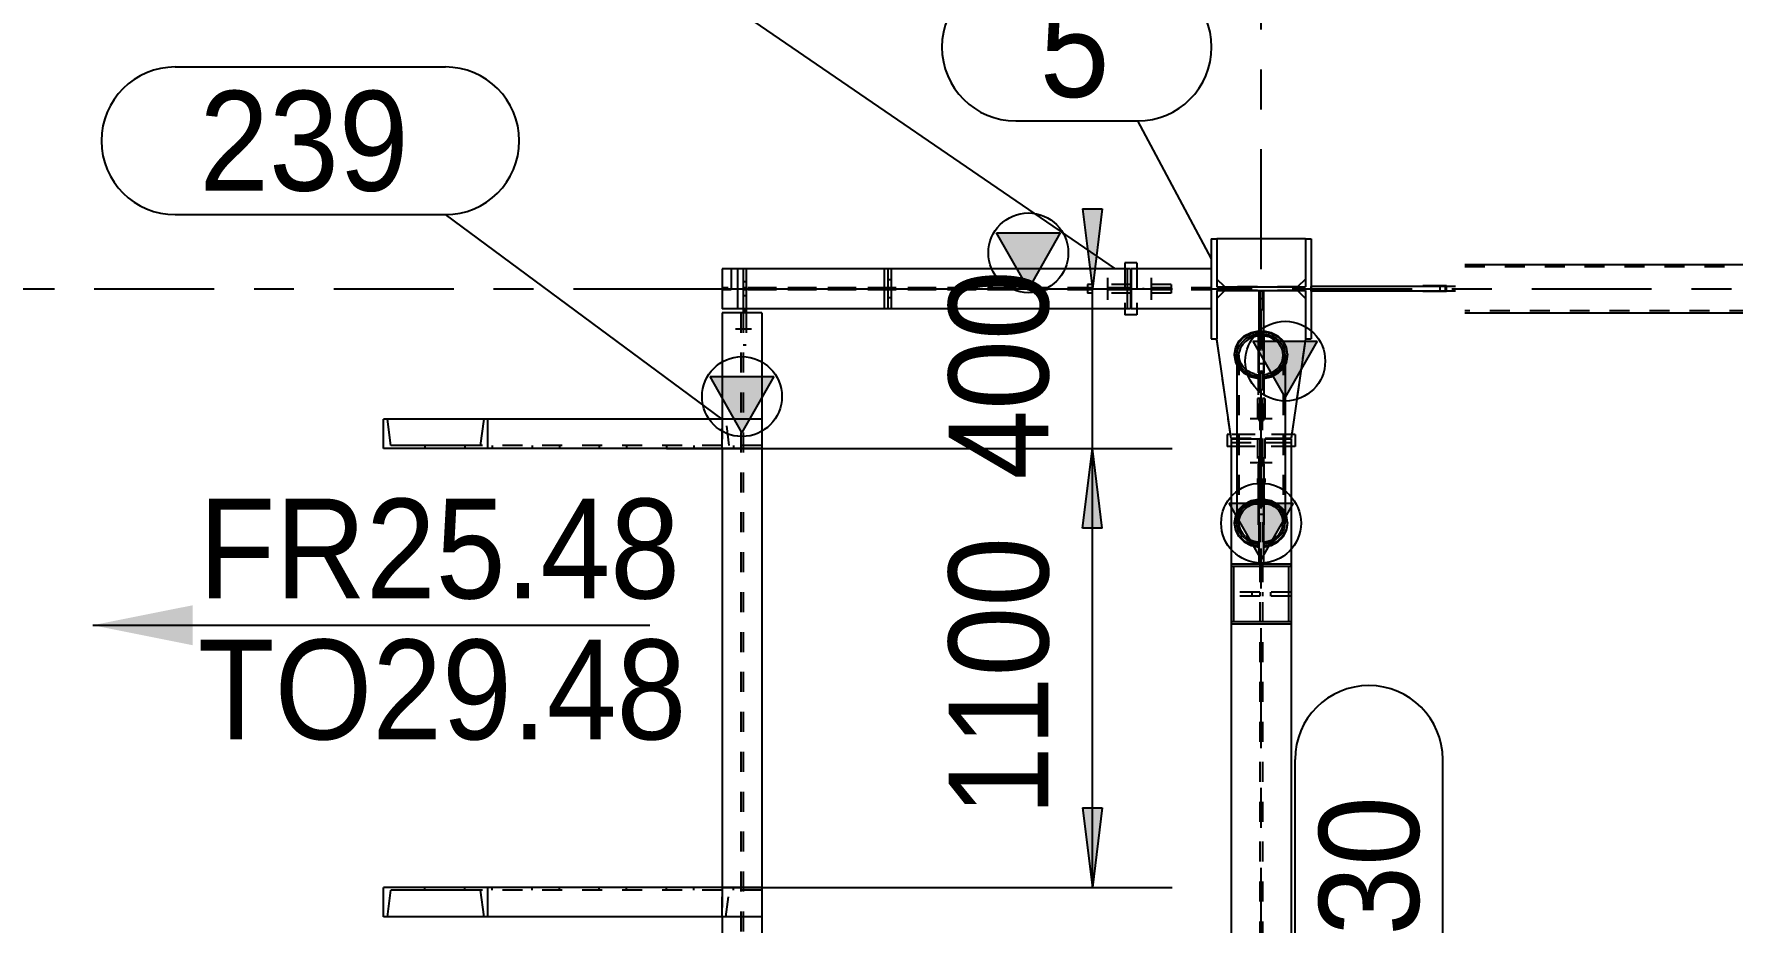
# Model space of a CAD drawing. Header units: millimetres. Extents: x 0 to 594, y 0 to 420.
# Drawn here: x 375.02 to 417.54, y 303.03 to 325.28 of the extents above; entities that cross this region are included whole.
import ezdxf

# ---------------------------------------------------------------- set-up
doc = ezdxf.new("R2010")
doc.units = ezdxf.units.MM
doc.header["$MEASUREMENT"] = 0
for name, pattern in [('XKITLINE00', [0]), ('XKITLINE02', [4, 2, -2]), ('XKITLINE03', [6, 3, -1, 1, -1]), ('XKITLINE04', [3, 0.5, -0.5, 0.5, -0.5, 0.5, -0.5])]:
    doc.linetypes.add(name, pattern=pattern)
for name, color, linetype in [('dimension', 7, 'Continuous'), ('grid', 7, 'Continuous'), ('mark', 7, 'Continuous'), ('part1', 7, 'Continuous'), ('text', 7, 'Continuous')]:
    doc.layers.add(name, color=color, linetype=linetype)
doc.styles.add('STYLE_1', font='ARIAL.TTF', dxfattribs={"height": 0.2})

# ---------------------------------------------------------------- blocks, each defined once
blk = doc.blocks.new('*D363')
at = {"layer": 'grid', "color": 4, "linetype": 'XKITLINE03'}
blk.add_line((90.963, 1458.047), (486.501, 1458.047), dxfattribs=at)
blk = doc.blocks.new('*D388')
at = {"layer": 'part1', "color": 0, "linetype": 'XKITLINE00'}
for p, q in [((419.683, 1457.447), (418.683, 1457.447)), ((418.683, 1457.447), (418.683, 1454.777)), ((419.683, 1457.447), (419.683, 1454.777)), ((419.183, 1454.447), (418.383, 1455.847)), ((418.383, 1455.847), (419.983, 1455.847)), ((419.983, 1455.847), (419.183, 1454.447)), ((418.683, 1454.047), (418.683, 1443.047)), ((419.683, 1454.047), (419.683, 1443.047)), ((418.683, 1442.317), (418.683, 1424.847)), ((419.683, 1442.317), (419.683, 1424.847))]:
    blk.add_line(p, q, dxfattribs=at)
at = {"layer": 'part1', "color": 2, "linetype": 'XKITLINE04'}
for p, q in [((419.155, 1457.447), (419.155, 1424.847)), ((419.21, 1457.447), (419.21, 1424.847)), ((418.683, 1454.777), (418.683, 1454.047)), ((419.683, 1454.777), (419.683, 1454.047)), ((418.683, 1443.047), (418.683, 1442.317)), ((419.683, 1443.047), (419.683, 1442.317))]:
    blk.add_line(p, q, dxfattribs=at)
at = {"layer": 'part1', "color": 0, "linetype": 'XKITLINE00'}
blk.add_circle((419.183, 1455.347), 1, dxfattribs=at)
at = {"layer": 'part1', "color": 0}
blk.add_solid([(418.383, 1455.847), (419.983, 1455.847), (418.383, 1455.847), (419.183, 1454.447)], dxfattribs=at)
blk = doc.blocks.new('*D400')
at = {"layer": 'part1', "color": 0, "linetype": 'XKITLINE00'}
for p, q in [((431.578, 1454.277), (431.433, 1454.277)), ((431.433, 1454.277), (431.433, 1451.147)), ((431.578, 1454.187), (431.433, 1454.187)), ((432.933, 1454.277), (432.788, 1454.277)), ((432.933, 1454.187), (432.788, 1454.187)), ((432.933, 1454.277), (432.933, 1451.147)), ((432.183, 1451.277), (431.383, 1452.677)), ((431.383, 1452.677), (432.983, 1452.677)), ((432.983, 1452.677), (432.183, 1451.277)), ((431.433, 1449.647), (431.433, 1432.647)), ((432.933, 1449.647), (432.933, 1432.647))]:
    blk.add_line(p, q, dxfattribs=at)
at = {"layer": 'part1', "color": 2, "linetype": 'XKITLINE04'}
for p, q in [((431.433, 1454.277), (431.433, 1449.647)), ((432.933, 1454.277), (431.433, 1454.277)), ((432.933, 1454.187), (431.433, 1454.187)), ((432.15, 1454.277), (431.578, 1454.277)), ((432.788, 1454.187), (431.578, 1454.187)), ((432.788, 1454.277), (432.15, 1454.277)), ((432.15, 1454.197), (432.15, 1428.847)), ((432.15, 1454.197), (432.215, 1454.197)), ((432.15, 1454.197), (432.215, 1454.197)), ((432.15, 1454.177), (432.215, 1454.177)), ((432.15, 1454.177), (432.215, 1454.177)), ((432.215, 1454.197), (432.215, 1428.847)), ((432.933, 1454.187), (432.933, 1428.767)), ((432.15, 1453.877), (432.215, 1453.877)), ((432.15, 1453.877), (432.215, 1453.877))]:
    blk.add_line(p, q, dxfattribs=at)
at = {"layer": 'part1', "color": 0, "linetype": 'XKITLINE00'}
blk.add_circle((432.183, 1452.177), 1, dxfattribs=at)
at = {"layer": 'part1', "color": 0}
blk.add_solid([(431.383, 1452.677), (432.983, 1452.677), (431.383, 1452.677), (432.183, 1451.277)], dxfattribs=at)
blk = doc.blocks.new('*D401')
at = {"layer": 'part1', "color": 0, "linetype": 'XKITLINE00'}
for p, q in [((431.433, 1451.147), (431.433, 1449.647)), ((432.933, 1451.147), (431.433, 1451.147)), ((431.493, 1451.087), (431.493, 1449.707)), ((432.873, 1451.087), (431.493, 1451.087)), ((432.873, 1451.087), (432.873, 1449.707)), ((432.933, 1451.147), (432.933, 1449.647)), ((432.873, 1449.707), (431.493, 1449.707)), ((432.933, 1449.647), (431.433, 1449.647))]:
    blk.add_line(p, q, dxfattribs=at)
at = {"layer": 'part1', "color": 2, "linetype": 'XKITLINE04'}
for p, q in [((431.493, 1451.087), (431.433, 1451.087)), ((432.933, 1451.087), (432.873, 1451.087)), ((432.933, 1451.087), (432.933, 1451.147)), ((431.493, 1449.707), (431.433, 1449.707)), ((432.933, 1449.707), (432.873, 1449.707))]:
    blk.add_line(p, q, dxfattribs=at)
blk = doc.blocks.new('*D404')
at = {"layer": 'part1', "color": 0, "linetype": 'XKITLINE00'}
for p, q in [((426.355, 1458.047), (425.555, 1459.447)), ((425.555, 1459.447), (427.155, 1459.447)), ((427.155, 1459.447), (426.355, 1458.047)), ((418.683, 1458.547), (418.683, 1457.547)), ((428.913, 1458.547), (418.683, 1458.547)), ((428.833, 1458.547), (428.833, 1457.547)), ((428.913, 1458.547), (428.913, 1457.547)), ((428.913, 1457.547), (418.683, 1457.547))]:
    blk.add_line(p, q, dxfattribs=at)
at = {"layer": 'part1', "color": 2, "linetype": 'XKITLINE04'}
for p, q in [((428.833, 1458.075), (418.683, 1458.075)), ((428.833, 1458.02), (418.683, 1458.02)), ((422.915, 1458.02), (418.683, 1458.02)), ((428.533, 1458.075), (428.533, 1458.02)), ((428.781, 1458.075), (428.537, 1458.075))]:
    blk.add_line(p, q, dxfattribs=at)
at = {"layer": 'part1', "color": 0, "linetype": 'XKITLINE00'}
blk.add_circle((426.355, 1458.947), 1, dxfattribs=at)
at = {"layer": 'part1', "color": 0}
blk.add_solid([(425.555, 1459.447), (427.155, 1459.447), (425.555, 1459.447), (426.355, 1458.047)], dxfattribs=at)
blk = doc.blocks.new('*D581')
at = {"layer": 'part1', "color": 0, "linetype": 'XKITLINE00'}
for p, q in [((410.208, 1454.047), (410.208, 1454.777)), ((419.683, 1454.777), (410.208, 1454.777)), ((410.39, 1454.117), (410.304, 1454.777)), ((412.636, 1454.117), (412.723, 1454.777)), ((412.819, 1454.047), (412.819, 1454.777)), ((419.683, 1454.777), (419.683, 1454.047)), ((419.683, 1454.047), (410.208, 1454.047)), ((412.636, 1454.117), (410.39, 1454.117))]:
    blk.add_line(p, q, dxfattribs=at)
at = {"layer": 'part1', "color": 2, "linetype": 'XKITLINE04'}
for p, q in [((418.779, 1454.777), (410.304, 1454.777)), ((418.683, 1454.047), (418.683, 1454.777)), ((418.865, 1454.117), (418.779, 1454.777)), ((412.819, 1454.047), (410.208, 1454.047)), ((419.683, 1454.117), (412.636, 1454.117))]:
    blk.add_line(p, q, dxfattribs=at)
blk = doc.blocks.new('*D696')
at = {"layer": 'mark', "color": 1, "linetype": 'XKITLINE00'}
for p, q in [((426.039, 1465.952), (429.093, 1465.952)), ((426.039, 1462.252), (429.093, 1462.252)), ((430.938, 1458.795), (429.093, 1462.252)), ((429.093, 1462.252), (429.093, 1462.252))]:
    blk.add_line(p, q, dxfattribs=at)
for centre, start, end in [((426.039, 1464.102), 90, -90), ((429.093, 1464.102), -90, 90)]:
    blk.add_arc(centre, 1.85, start, end, dxfattribs=at)
at = {"layer": 'mark', "color": 1, "style": 'STYLE_1', "width": 0.9}
blk.add_text('5', height=2.5, dxfattribs=at).set_placement((426.639, 1462.852))
blk = doc.blocks.new('*D698')
at = {"layer": 'part1', "color": 0, "linetype": 'XKITLINE00'}
for p, q in [((455.662, 1458.652), (454.862, 1460.052)), ((454.862, 1460.052), (456.462, 1460.052)), ((456.462, 1460.052), (455.662, 1458.652)), ((437.286, 1458.652), (457.411, 1458.652)), ((456.93, 1458.586), (457.083, 1458.623)), ((457.083, 1458.623), (457.245, 1458.645)), ((457.245, 1458.645), (457.411, 1458.652)), ((457.259, 1458.595), (457.411, 1458.602)), ((457.411, 1458.652), (457.577, 1458.645)), ((457.411, 1458.602), (457.563, 1458.595)), ((457.577, 1458.645), (457.738, 1458.623)), ((457.738, 1458.623), (457.892, 1458.586)), ((456.364, 1458.142), (456.403, 1458.234)), ((456.403, 1458.234), (456.467, 1458.322)), ((456.451, 1458.134), (456.487, 1458.219)), ((456.467, 1458.322), (456.554, 1458.403)), ((456.487, 1458.219), (456.545, 1458.299)), ((456.545, 1458.299), (456.625, 1458.373)), ((456.554, 1458.403), (456.662, 1458.475)), ((456.625, 1458.373), (456.724, 1458.44)), ((456.662, 1458.475), (456.788, 1458.537)), ((456.724, 1458.44), (456.84, 1458.496)), ((456.788, 1458.537), (456.93, 1458.586)), ((456.84, 1458.496), (456.97, 1458.542)), ((456.97, 1458.542), (457.11, 1458.575)), ((457.11, 1458.575), (457.259, 1458.595)), ((457.563, 1458.595), (457.711, 1458.575)), ((457.711, 1458.575), (457.852, 1458.542)), ((457.852, 1458.542), (457.982, 1458.496)), ((457.892, 1458.586), (458.034, 1458.537)), ((457.982, 1458.496), (458.098, 1458.44)), ((458.034, 1458.537), (458.16, 1458.475)), ((458.098, 1458.44), (458.197, 1458.373)), ((458.16, 1458.475), (458.268, 1458.403)), ((458.197, 1458.373), (458.277, 1458.299)), ((458.268, 1458.403), (458.355, 1458.322)), ((458.335, 1458.219), (458.277, 1458.299)), ((458.371, 1458.134), (458.335, 1458.219)), ((458.418, 1458.234), (458.355, 1458.322)), ((458.457, 1458.142), (458.418, 1458.234)), ((436.8, 1458.117), (436.236, 1458.117)), ((436.8, 1457.977), (436.236, 1457.977)), ((436.797, 1458.047), (436.8, 1458.117)), ((436.8, 1457.977), (436.797, 1458.047)), ((456.351, 1458.047), (456.364, 1458.142)), ((456.364, 1457.952), (456.351, 1458.047)), ((456.403, 1457.86), (456.364, 1457.952)), ((456.467, 1457.772), (456.403, 1457.86)), ((456.439, 1458.047), (456.451, 1458.134)), ((456.451, 1457.96), (456.439, 1458.047)), ((456.487, 1457.876), (456.451, 1457.96)), ((456.467, 1457.772), (456.554, 1457.692)), ((456.545, 1457.795), (456.487, 1457.876)), ((456.545, 1457.795), (456.625, 1457.721)), ((458.197, 1457.721), (458.277, 1457.795)), ((458.268, 1457.692), (458.355, 1457.772)), ((458.277, 1457.795), (458.335, 1457.876)), ((458.335, 1457.876), (458.371, 1457.96)), ((458.355, 1457.772), (458.418, 1457.86)), ((458.383, 1458.047), (458.371, 1458.134)), ((458.371, 1457.96), (458.383, 1458.047)), ((458.418, 1457.86), (458.457, 1457.952)), ((458.47, 1458.047), (458.457, 1458.142)), ((458.457, 1457.952), (458.47, 1458.047)), ((437.286, 1457.442), (457.411, 1457.442)), ((456.554, 1457.692), (456.662, 1457.619)), ((456.625, 1457.721), (456.724, 1457.655)), ((456.662, 1457.619), (456.788, 1457.558)), ((456.724, 1457.655), (456.84, 1457.598)), ((456.788, 1457.558), (456.93, 1457.508)), ((456.84, 1457.598), (456.97, 1457.553)), ((456.93, 1457.508), (457.083, 1457.472)), ((456.97, 1457.553), (457.11, 1457.519)), ((457.083, 1457.472), (457.245, 1457.45)), ((457.11, 1457.519), (457.259, 1457.499)), ((457.245, 1457.45), (457.411, 1457.442)), ((457.259, 1457.499), (457.411, 1457.492)), ((457.411, 1457.492), (457.563, 1457.499)), ((457.411, 1457.442), (457.577, 1457.45)), ((457.563, 1457.499), (457.711, 1457.519)), ((457.577, 1457.45), (457.738, 1457.472)), ((457.711, 1457.519), (457.852, 1457.553)), ((457.738, 1457.472), (457.892, 1457.508)), ((457.852, 1457.553), (457.982, 1457.598)), ((457.892, 1457.508), (458.034, 1457.558)), ((457.982, 1457.598), (458.098, 1457.655)), ((458.034, 1457.558), (458.16, 1457.619)), ((458.098, 1457.655), (458.197, 1457.721)), ((458.16, 1457.619), (458.268, 1457.692))]:
    blk.add_line(p, q, dxfattribs=at)
at = {"layer": 'part1', "color": 2, "linetype": 'XKITLINE04'}
for p, q in [((437.286, 1458.602), (457.411, 1458.602)), ((436.829, 1458.117), (436.324, 1458.117)), ((436.829, 1457.977), (436.324, 1457.977)), ((436.825, 1458.047), (436.829, 1458.117)), ((436.829, 1457.977), (436.825, 1458.047)), ((457.411, 1457.492), (437.286, 1457.492))]:
    blk.add_line(p, q, dxfattribs=at)
at = {"layer": 'part1', "color": 0, "linetype": 'XKITLINE00'}
blk.add_circle((455.662, 1459.552), 1, dxfattribs=at)
at = {"layer": 'part1', "color": 0}
blk.add_solid([(454.862, 1460.052), (456.462, 1460.052), (454.862, 1460.052), (455.662, 1458.652)], dxfattribs=at)
blk = doc.blocks.new('*D699')
at = {"layer": 'mark', "color": 1, "linetype": 'XKITLINE00'}
for p, q in [((411.762, 1469.104), (418.525, 1469.104)), ((411.762, 1465.404), (418.525, 1465.404)), ((428.533, 1458.547), (418.525, 1465.404)), ((418.525, 1465.404), (418.525, 1465.404))]:
    blk.add_line(p, q, dxfattribs=at)
for centre, start, end in [((411.762, 1467.254), 90, -90), ((418.525, 1467.254), -90, 90)]:
    blk.add_arc(centre, 1.85, start, end, dxfattribs=at)
at = {"layer": 'mark', "color": 1, "style": 'STYLE_1', "width": 0.9}
blk.add_text('153', height=2.5, dxfattribs=at).set_placement((412.362, 1466.004))
blk = doc.blocks.new('*D715')
at = {"layer": 'part1', "color": 2, "linetype": 'XKITLINE04'}
for p, q in [((418.915, 1458.547), (418.915, 1457.547)), ((422.366, 1458.547), (418.915, 1458.547)), ((419.075, 1458.075), (419.075, 1458.547)), ((426.206, 1458.547), (422.755, 1458.547)), ((422.755, 1458.075), (422.755, 1458.547)), ((422.915, 1458.547), (422.915, 1457.547)), ((426.046, 1458.075), (419.075, 1458.075)), ((419.075, 1457.547), (419.075, 1458.02)), ((426.046, 1458.02), (419.075, 1458.02)), ((422.755, 1457.547), (422.755, 1458.02)), ((422.366, 1457.547), (418.915, 1457.547)), ((426.206, 1457.547), (422.755, 1457.547))]:
    blk.add_line(p, q, dxfattribs=at)
blk = doc.blocks.new('*D716')
at = {"layer": 'part1', "color": 0, "linetype": 'XKITLINE02'}
blk.add_line((431.908, 1453.697), (432.458, 1453.697), dxfattribs=at)
blk.add_line((431.908, 1453.697), (432.458, 1453.697), dxfattribs=at)
blk.add_line((431.908, 1453.697), (432.458, 1453.697), dxfattribs=at)
blk = doc.blocks.new('*D717')
at = {"layer": 'part1', "color": 2, "linetype": 'XKITLINE04'}
for p, q in [((431.333, 1454.397), (431.333, 1454.097)), ((433.033, 1454.397), (431.333, 1454.397)), ((433.033, 1454.397), (433.033, 1454.097)), ((433.033, 1454.097), (431.333, 1454.097))]:
    blk.add_line(p, q, dxfattribs=at)
blk = doc.blocks.new('*D718')
at = {"layer": 'part1', "color": 2, "linetype": 'XKITLINE04'}
for p, q in [((432.275, 1455.297), (432.215, 1455.297)), ((432.215, 1455.297), (432.215, 1453.197)), ((432.275, 1455.297), (432.275, 1453.197)), ((432.275, 1453.197), (432.215, 1453.197))]:
    blk.add_line(p, q, dxfattribs=at)
blk = doc.blocks.new('*D719')
at = {"layer": 'part1', "color": 2, "linetype": 'XKITLINE04'}
for p, q in [((432.15, 1455.297), (432.09, 1455.297)), ((432.09, 1455.297), (432.09, 1453.197)), ((432.15, 1455.297), (432.15, 1453.197)), ((432.15, 1453.197), (432.09, 1453.197))]:
    blk.add_line(p, q, dxfattribs=at)
blk = doc.blocks.new('*D720')
at = {"layer": 'part1', "color": 2, "linetype": 'XKITLINE04'}
for p, q in [((432.15, 1450.447), (431.433, 1450.447)), ((431.433, 1450.447), (431.433, 1450.347)), ((432.15, 1450.347), (431.433, 1450.347)), ((431.95, 1450.447), (431.95, 1450.347)), ((432.15, 1450.447), (432.15, 1450.347))]:
    blk.add_line(p, q, dxfattribs=at)
blk = doc.blocks.new('*D721')
at = {"layer": 'part1', "color": 2, "linetype": 'XKITLINE04'}
for p, q in [((432.933, 1450.447), (432.215, 1450.447)), ((432.215, 1450.447), (432.215, 1450.347)), ((432.933, 1450.347), (432.215, 1450.347)), ((432.415, 1450.447), (432.415, 1450.347)), ((432.933, 1450.447), (432.933, 1450.347))]:
    blk.add_line(p, q, dxfattribs=at)
blk = doc.blocks.new('*D722')
at = {"layer": 'part1', "color": 2, "linetype": 'XKITLINE04'}
for p, q in [((422.915, 1458.02), (422.835, 1458.02)), ((422.835, 1458.02), (422.835, 1457.547)), ((422.915, 1457.82), (422.835, 1457.82)), ((422.915, 1458.02), (422.915, 1457.547)), ((422.915, 1457.547), (422.835, 1457.547))]:
    blk.add_line(p, q, dxfattribs=at)
blk = doc.blocks.new('*D723')
at = {"layer": 'part1', "color": 2, "linetype": 'XKITLINE04'}
for p, q in [((422.835, 1458.547), (422.835, 1458.075)), ((422.915, 1458.547), (422.835, 1458.547)), ((422.915, 1458.275), (422.835, 1458.275)), ((422.915, 1458.547), (422.915, 1458.075)), ((422.915, 1458.075), (422.835, 1458.075))]:
    blk.add_line(p, q, dxfattribs=at)
blk = doc.blocks.new('*D724')
at = {"layer": 'part1', "color": 0, "linetype": 'XKITLINE02'}
blk.add_line((428.333, 1458.322), (428.333, 1457.772), dxfattribs=at)
blk.add_line((428.333, 1458.322), (428.333, 1457.772), dxfattribs=at)
blk = doc.blocks.new('*D725')
at = {"layer": 'part1', "color": 0, "linetype": 'XKITLINE02'}
blk.add_line((429.433, 1458.322), (429.433, 1457.772), dxfattribs=at)
blk.add_line((429.433, 1458.322), (429.433, 1457.772), dxfattribs=at)
blk = doc.blocks.new('*D726')
at = {"layer": 'part1', "color": 2, "linetype": 'XKITLINE04'}
for p, q in [((429.073, 1458.697), (428.773, 1458.697)), ((428.773, 1458.697), (428.773, 1457.397)), ((429.073, 1458.697), (429.073, 1457.397)), ((429.073, 1457.397), (428.773, 1457.397))]:
    blk.add_line(p, q, dxfattribs=at)
blk = doc.blocks.new('*D727')
at = {"layer": 'part1', "color": 2, "linetype": 'XKITLINE04'}
for p, q in [((429.933, 1458.02), (427.833, 1458.02)), ((427.833, 1458.02), (427.833, 1457.94)), ((429.933, 1457.94), (427.833, 1457.94)), ((429.933, 1458.02), (429.933, 1457.94))]:
    blk.add_line(p, q, dxfattribs=at)
blk = doc.blocks.new('*D728')
at = {"layer": 'part1', "color": 2, "linetype": 'XKITLINE04'}
for p, q in [((429.933, 1458.155), (427.833, 1458.155)), ((427.833, 1458.155), (427.833, 1458.075)), ((429.933, 1458.075), (427.833, 1458.075)), ((429.933, 1458.155), (429.933, 1458.075))]:
    blk.add_line(p, q, dxfattribs=at)
blk = doc.blocks.new('*D729')
at = {"layer": 'part1', "color": 0, "linetype": 'XKITLINE00'}
for p, q in [((430.933, 1458.547), (428.933, 1458.547)), ((428.933, 1458.547), (428.933, 1457.547)), ((430.933, 1457.547), (428.933, 1457.547))]:
    blk.add_line(p, q, dxfattribs=at)
at = {"layer": 'part1', "color": 2, "linetype": 'XKITLINE04'}
for p, q in [((430.933, 1458.547), (430.933, 1457.547)), ((430.933, 1458.075), (428.933, 1458.075)), ((430.933, 1458.02), (428.933, 1458.02)), ((429.233, 1458.075), (429.233, 1458.02))]:
    blk.add_line(p, q, dxfattribs=at)
blk = doc.blocks.new('*D730')
at = {"layer": 'part1', "color": 0, "linetype": 'XKITLINE02'}
blk.add_line((431.908, 1454.797), (432.458, 1454.797), dxfattribs=at)
blk.add_line((431.908, 1454.797), (432.458, 1454.797), dxfattribs=at)
blk.add_line((431.908, 1454.797), (432.458, 1454.797), dxfattribs=at)
blk = doc.blocks.new('*D731')
at = {"layer": 'part1', "color": 2, "linetype": 'XKITLINE04'}
for p, q in [((432.153, 1458.002), (432.213, 1458.002)), ((432.153, 1458.002), (432.153, 1454.297)), ((432.153, 1458.002), (432.213, 1458.002)), ((432.153, 1457.802), (432.213, 1457.802)), ((432.153, 1457.802), (432.213, 1457.802)), ((432.213, 1458.002), (432.213, 1454.297)), ((432.153, 1454.597), (432.213, 1454.597)), ((432.153, 1454.597), (432.213, 1454.597)), ((432.153, 1454.297), (432.213, 1454.297)), ((432.153, 1454.297), (432.213, 1454.297))]:
    blk.add_line(p, q, dxfattribs=at)
blk = doc.blocks.new('*D732')
at = {"layer": 'part1', "color": 2, "linetype": 'XKITLINE04'}
for p, q in [((431.273, 1458.002), (431.073, 1457.802)), ((431.073, 1457.802), (431.073, 1456.797)), ((433.093, 1458.002), (431.273, 1458.002)), ((433.293, 1457.802), (433.093, 1458.002)), ((433.293, 1457.802), (433.293, 1456.797)), ((431.433, 1454.297), (431.073, 1456.797)), ((433.293, 1456.797), (432.933, 1454.297)), ((432.933, 1454.297), (431.433, 1454.297))]:
    blk.add_line(p, q, dxfattribs=at)
blk = doc.blocks.new('*D733')
at = {"layer": 'part1', "color": 2, "linetype": 'XKITLINE04'}
for p, q in [((431.073, 1459.297), (431.073, 1458.292)), ((433.293, 1459.297), (431.073, 1459.297)), ((433.293, 1459.297), (433.293, 1458.292)), ((431.273, 1458.092), (431.073, 1458.292)), ((433.293, 1458.292), (433.093, 1458.092)), ((433.093, 1458.092), (431.273, 1458.092))]:
    blk.add_line(p, q, dxfattribs=at)
blk = doc.blocks.new('*D738')
at = {"layer": 'part1', "color": 2, "linetype": 'XKITLINE04'}
for p, q in [((432.933, 1451.147), (431.433, 1451.147)), ((431.433, 1451.147), (431.433, 1449.647)), ((432.933, 1451.147), (432.933, 1449.647)), ((432.933, 1449.647), (431.433, 1449.647))]:
    blk.add_line(p, q, dxfattribs=at)
blk = doc.blocks.new('*D739')
at = {"layer": 'part1', "color": 0, "linetype": 'XKITLINE00'}
for p, q in [((431.333, 1454.397), (431.333, 1454.097)), ((431.418, 1454.397), (431.333, 1454.397)), ((433.033, 1454.397), (432.947, 1454.397)), ((433.033, 1454.397), (433.033, 1454.097)), ((431.433, 1454.097), (431.333, 1454.097)), ((433.033, 1454.097), (432.933, 1454.097))]:
    blk.add_line(p, q, dxfattribs=at)
at = {"layer": 'part1', "color": 2, "linetype": 'XKITLINE04'}
for p, q in [((432.947, 1454.397), (431.418, 1454.397)), ((432.933, 1454.097), (431.433, 1454.097))]:
    blk.add_line(p, q, dxfattribs=at)
blk = doc.blocks.new('*D740')
at = {"layer": 'part1', "color": 0, "linetype": 'XKITLINE00'}
for p, q in [((428.773, 1458.697), (428.773, 1458.547)), ((429.073, 1458.697), (428.773, 1458.697)), ((429.073, 1458.697), (429.073, 1458.547)), ((428.773, 1457.547), (428.773, 1457.397)), ((429.073, 1457.397), (428.773, 1457.397)), ((429.073, 1457.547), (429.073, 1457.397))]:
    blk.add_line(p, q, dxfattribs=at)
at = {"layer": 'part1', "color": 2, "linetype": 'XKITLINE04'}
for p, q in [((428.773, 1458.547), (428.773, 1457.547)), ((429.073, 1458.547), (429.073, 1457.547))]:
    blk.add_line(p, q, dxfattribs=at)
blk = doc.blocks.new('*D741')
at = {"layer": 'part1', "color": 0, "linetype": 'XKITLINE00'}
for p, q in [((431.273, 1458.002), (431.073, 1457.802)), ((433.293, 1457.802), (433.093, 1458.002)), ((431.433, 1454.297), (431.073, 1456.797)), ((433.293, 1456.797), (432.933, 1454.297)), ((431.578, 1454.297), (431.433, 1454.297)), ((432.933, 1454.297), (432.788, 1454.297))]:
    blk.add_line(p, q, dxfattribs=at)
at = {"layer": 'part1', "color": 2, "linetype": 'XKITLINE04'}
for p, q in [((431.073, 1457.802), (431.073, 1456.797)), ((433.093, 1458.002), (431.273, 1458.002)), ((433.293, 1457.802), (433.293, 1456.797)), ((432.788, 1454.297), (431.578, 1454.297))]:
    blk.add_line(p, q, dxfattribs=at)
blk = doc.blocks.new('*D742')
at = {"layer": 'part1', "color": 2, "linetype": 'XKITLINE04'}
for p, q in [((431.073, 1459.297), (431.073, 1458.292)), ((433.293, 1459.297), (431.073, 1459.297)), ((433.293, 1459.297), (433.293, 1458.292)), ((431.273, 1458.092), (431.073, 1458.292)), ((433.293, 1458.292), (433.093, 1458.092)), ((433.093, 1458.092), (431.273, 1458.092))]:
    blk.add_line(p, q, dxfattribs=at)
blk = doc.blocks.new('*D745')
at = {"layer": 'text', "color": 1, "style": 'STYLE_1', "width": 0.9}
blk.add_text('TO29.48', height=2.5, dxfattribs=at).set_placement((405.56, 1446.759))
blk = doc.blocks.new('*D746')
at = {"layer": 'text', "color": 1, "linetype": 'XKITLINE00'}
blk.add_line((402.924, 1449.618), (416.873, 1449.618), dxfattribs=at)
at = {"layer": 'text', "color": 1}
blk.add_solid([(402.924, 1449.618), (405.424, 1450.118), (402.924, 1449.618), (405.424, 1449.118)], dxfattribs=at)
at = {"layer": 'text', "color": 1, "style": 'STYLE_1', "width": 0.9}
blk.add_text('FR25.48', height=2.5, dxfattribs=at).set_placement((405.576, 1450.289))
blk = doc.blocks.new('*D748')
at = {"layer": 'grid', "color": 4, "linetype": 'XKITLINE03'}
blk.add_line((432.183, 1410.541), (432.183, 1487.23), dxfattribs=at)
blk = doc.blocks.new('*D749')
at = {"layer": 'mark', "color": 1, "linetype": 'XKITLINE00'}
for p, q in [((404.992, 1463.604), (411.754, 1463.604)), ((404.992, 1459.904), (411.754, 1459.904)), ((418.683, 1454.777), (411.754, 1459.904)), ((411.754, 1459.904), (411.754, 1459.904))]:
    blk.add_line(p, q, dxfattribs=at)
for centre, start, end in [((404.992, 1461.754), 90, -90), ((411.754, 1461.754), -90, 90)]:
    blk.add_arc(centre, 1.85, start, end, dxfattribs=at)
at = {"layer": 'mark', "color": 1, "style": 'STYLE_1', "width": 0.9}
blk.add_text('239', height=2.5, dxfattribs=at).set_placement((405.592, 1460.504))
blk = doc.blocks.new('*D751')
at = {"layer": 'part1', "color": 0, "linetype": 'XKITLINE00'}
for p, q in [((419.683, 1443.047), (410.208, 1443.047)), ((410.208, 1442.317), (410.208, 1443.047)), ((410.304, 1442.317), (410.39, 1442.977)), ((412.636, 1442.977), (410.39, 1442.977)), ((412.723, 1442.317), (412.636, 1442.977)), ((412.819, 1442.317), (412.819, 1443.047)), ((419.683, 1443.047), (419.683, 1442.317)), ((412.723, 1442.317), (410.208, 1442.317)), ((419.683, 1442.317), (412.723, 1442.317))]:
    blk.add_line(p, q, dxfattribs=at)
at = {"layer": 'part1', "color": 2, "linetype": 'XKITLINE04'}
for p, q in [((419.683, 1442.977), (412.636, 1442.977)), ((418.683, 1442.317), (418.683, 1443.047)), ((418.683, 1443.047), (419.683, 1443.047)), ((418.779, 1442.317), (418.865, 1442.977))]:
    blk.add_line(p, q, dxfattribs=at)
blk = doc.blocks.new('*D752')
at = {"layer": 'part1', "color": 0, "linetype": 'XKITLINE00'}
for p, q in [((412.926, 1442.977), (412.926, 1443.047)), ((413.926, 1442.977), (413.926, 1443.047))]:
    blk.add_line(p, q, dxfattribs=at)
blk = doc.blocks.new('*D753')
at = {"layer": 'part1', "color": 0, "linetype": 'XKITLINE00'}
for p, q in [((414.609, 1442.977), (414.609, 1443.047)), ((415.609, 1442.977), (415.609, 1443.047))]:
    blk.add_line(p, q, dxfattribs=at)
blk = doc.blocks.new('*D754')
at = {"layer": 'part1', "color": 0, "linetype": 'XKITLINE00'}
for p, q in [((416.291, 1442.977), (416.291, 1443.047)), ((417.291, 1442.977), (417.291, 1443.047))]:
    blk.add_line(p, q, dxfattribs=at)
blk = doc.blocks.new('*D755')
at = {"layer": 'part1', "color": 0, "linetype": 'XKITLINE00'}
for p, q in [((417.974, 1442.977), (417.974, 1443.047)), ((418.974, 1442.977), (418.974, 1443.047))]:
    blk.add_line(p, q, dxfattribs=at)
blk = doc.blocks.new('*D756')
at = {"layer": 'part1', "color": 0, "linetype": 'XKITLINE00'}
for p, q in [((411.244, 1454.117), (411.244, 1454.047)), ((412.244, 1454.117), (412.244, 1454.047))]:
    blk.add_line(p, q, dxfattribs=at)
blk = doc.blocks.new('*D757')
at = {"layer": 'part1', "color": 0, "linetype": 'XKITLINE00'}
for p, q in [((412.926, 1454.117), (412.926, 1454.047)), ((413.926, 1454.117), (413.926, 1454.047))]:
    blk.add_line(p, q, dxfattribs=at)
blk = doc.blocks.new('*D758')
at = {"layer": 'part1', "color": 0, "linetype": 'XKITLINE00'}
for p, q in [((414.609, 1454.117), (414.609, 1454.047)), ((415.609, 1454.117), (415.609, 1454.047))]:
    blk.add_line(p, q, dxfattribs=at)
blk = doc.blocks.new('*D759')
at = {"layer": 'part1', "color": 0, "linetype": 'XKITLINE00'}
for p, q in [((416.291, 1454.117), (416.291, 1454.047)), ((417.291, 1454.117), (417.291, 1454.047))]:
    blk.add_line(p, q, dxfattribs=at)
blk = doc.blocks.new('*D760')
at = {"layer": 'part1', "color": 0, "linetype": 'XKITLINE00'}
for p, q in [((417.974, 1454.117), (417.974, 1454.047)), ((418.974, 1454.117), (418.974, 1454.047))]:
    blk.add_line(p, q, dxfattribs=at)
blk = doc.blocks.new('*D764')
at = {"layer": 'part1', "color": 0, "linetype": 'XKITLINE00'}
for p, q in [((436.8, 1458.107), (433.433, 1458.107)), ((436.8, 1457.987), (433.433, 1457.987)), ((436.666, 1457.987), (436.666, 1458.107))]:
    blk.add_line(p, q, dxfattribs=at)
at = {"layer": 'part1', "color": 2, "linetype": 'XKITLINE04'}
for p, q in [((433.433, 1457.987), (433.433, 1458.107)), ((437.049, 1458.107), (436.8, 1458.107)), ((437.049, 1457.987), (436.8, 1457.987))]:
    blk.add_line(p, q, dxfattribs=at)
blk = doc.blocks.new('*D772')
at = {"layer": 'part1', "color": 0, "linetype": 'XKITLINE00'}
for p, q in [((432.243, 1453.828), (432.123, 1453.828)), ((432.123, 1453.828), (432.123, 1451.147)), ((432.243, 1453.828), (432.243, 1451.147)), ((432.243, 1451.147), (432.123, 1451.147))]:
    blk.add_line(p, q, dxfattribs=at)
at = {"layer": 'part1', "color": 2, "linetype": 'XKITLINE04'}
blk.add_line((432.123, 1452.399), (432.243, 1452.399), dxfattribs=at)
blk = doc.blocks.new('*D773')
at = {"layer": 'part1', "color": 0, "linetype": 'XKITLINE00'}
for p, q in [((431.996, 1456.892), (432.088, 1456.912)), ((432.088, 1456.912), (432.113, 1456.914)), ((432.113, 1456.914), (432.113, 1455.984)), ((432.253, 1456.914), (432.277, 1456.912)), ((432.253, 1456.914), (432.253, 1455.984)), ((432.277, 1456.912), (432.37, 1456.892)), ((431.585, 1456.466), (431.607, 1456.548)), ((431.607, 1456.548), (431.644, 1456.626)), ((431.644, 1456.626), (431.693, 1456.697)), ((431.693, 1456.697), (431.755, 1456.761)), ((431.755, 1456.761), (431.827, 1456.816)), ((431.827, 1456.816), (431.908, 1456.86)), ((431.908, 1456.86), (431.996, 1456.892)), ((432.788, 1455.334), (431.988, 1456.734)), ((431.988, 1456.734), (433.588, 1456.734)), ((432.37, 1456.892), (432.457, 1456.86)), ((432.457, 1456.86), (432.538, 1456.816)), ((432.538, 1456.816), (432.61, 1456.761)), ((432.672, 1456.697), (432.61, 1456.761)), ((432.722, 1456.626), (432.672, 1456.697)), ((432.758, 1456.548), (432.722, 1456.626)), ((432.78, 1456.466), (432.758, 1456.548)), ((433.588, 1456.734), (432.788, 1455.334)), ((431.578, 1456.382), (431.585, 1456.466)), ((431.578, 1456.382), (431.578, 1452.423)), ((432.788, 1456.382), (432.78, 1456.466)), ((432.788, 1456.382), (432.788, 1452.423)), ((432.113, 1455.984), (432.183, 1455.989)), ((432.183, 1455.989), (432.253, 1455.984)), ((432.113, 1453.655), (432.113, 1452.778)), ((432.123, 1453.655), (432.113, 1453.655)), ((432.123, 1453.611), (432.113, 1453.61)), ((432.253, 1453.655), (432.243, 1453.655)), ((432.253, 1453.61), (432.243, 1453.611)), ((432.253, 1453.655), (432.253, 1452.778))]:
    blk.add_line(p, q, dxfattribs=at)
at = {"layer": 'part1', "color": 2, "linetype": 'XKITLINE04'}
for p, q in [((431.655, 1456.534), (431.635, 1456.459)), ((431.655, 1456.534), (431.688, 1456.605)), ((431.688, 1456.605), (431.693, 1456.613)), ((431.693, 1456.613), (431.734, 1456.671)), ((431.79, 1456.73), (431.734, 1456.671)), ((431.856, 1456.78), (431.79, 1456.73)), ((431.931, 1456.821), (431.856, 1456.78)), ((432.011, 1456.85), (431.931, 1456.821)), ((432.011, 1456.85), (432.096, 1456.868)), ((432.096, 1456.868), (432.113, 1456.869)), ((432.253, 1456.869), (432.27, 1456.868)), ((432.27, 1456.868), (432.277, 1456.867)), ((432.277, 1456.867), (432.354, 1456.85)), ((432.435, 1456.821), (432.354, 1456.85)), ((432.435, 1456.821), (432.509, 1456.78)), ((432.509, 1456.78), (432.575, 1456.73)), ((432.632, 1456.671), (432.575, 1456.73)), ((432.672, 1456.613), (432.632, 1456.671)), ((432.677, 1456.605), (432.672, 1456.613)), ((432.711, 1456.534), (432.677, 1456.605)), ((432.731, 1456.459), (432.711, 1456.534)), ((431.585, 1456.298), (431.578, 1456.382)), ((431.607, 1456.216), (431.585, 1456.298)), ((431.644, 1456.138), (431.607, 1456.216)), ((431.628, 1456.382), (431.635, 1456.459)), ((431.635, 1456.305), (431.628, 1456.382)), ((431.628, 1456.382), (431.628, 1452.192)), ((431.655, 1456.229), (431.635, 1456.305)), ((431.693, 1456.066), (431.644, 1456.138)), ((431.688, 1456.158), (431.655, 1456.229)), ((431.734, 1456.092), (431.688, 1456.158)), ((431.755, 1456.002), (431.693, 1456.066)), ((431.79, 1456.033), (431.734, 1456.092)), ((432.575, 1456.033), (432.632, 1456.092)), ((432.61, 1456.002), (432.672, 1456.066)), ((432.632, 1456.092), (432.677, 1456.158)), ((432.672, 1456.066), (432.722, 1456.138)), ((432.677, 1456.158), (432.711, 1456.229)), ((432.711, 1456.229), (432.731, 1456.305)), ((432.758, 1456.216), (432.722, 1456.138)), ((432.738, 1456.382), (432.731, 1456.459)), ((432.731, 1456.305), (432.738, 1456.382)), ((432.738, 1456.382), (432.738, 1452.192)), ((432.758, 1456.216), (432.78, 1456.298)), ((432.78, 1456.298), (432.788, 1456.382)), ((431.755, 1456.002), (431.827, 1455.947)), ((431.856, 1455.983), (431.79, 1456.033)), ((431.827, 1455.947), (431.908, 1455.903)), ((431.931, 1455.943), (431.856, 1455.983)), ((431.908, 1455.903), (431.996, 1455.871)), ((432.011, 1455.913), (431.931, 1455.943)), ((431.996, 1455.871), (432.088, 1455.851)), ((432.011, 1455.913), (432.096, 1455.895)), ((432.088, 1455.851), (432.113, 1455.85)), ((432.096, 1455.895), (432.113, 1455.894)), ((432.113, 1455.984), (432.113, 1455.939)), ((432.113, 1455.939), (432.183, 1455.944)), ((432.113, 1455.894), (432.113, 1454.919)), ((432.183, 1455.944), (432.253, 1455.939)), ((432.253, 1455.984), (432.253, 1455.939)), ((432.253, 1455.894), (432.27, 1455.895)), ((432.253, 1455.894), (432.253, 1454.919)), ((432.253, 1455.85), (432.277, 1455.851)), ((432.27, 1455.895), (432.277, 1455.897)), ((432.277, 1455.897), (432.354, 1455.913)), ((432.277, 1455.851), (432.37, 1455.871)), ((432.435, 1455.943), (432.354, 1455.913)), ((432.37, 1455.871), (432.457, 1455.903)), ((432.435, 1455.943), (432.509, 1455.983)), ((432.457, 1455.903), (432.538, 1455.947)), ((432.509, 1455.983), (432.575, 1456.033)), ((432.538, 1455.947), (432.61, 1456.002)), ((432.113, 1454.964), (432.183, 1454.959)), ((432.113, 1454.919), (432.183, 1454.915)), ((432.183, 1454.959), (432.253, 1454.964)), ((432.183, 1454.915), (432.253, 1454.919)), ((432.183, 1453.659), (432.123, 1453.655)), ((432.183, 1453.615), (432.123, 1453.611)), ((432.243, 1453.655), (432.183, 1453.659)), ((432.243, 1453.611), (432.183, 1453.615)), ((431.827, 1452.627), (431.908, 1452.671)), ((431.908, 1452.671), (431.996, 1452.703)), ((431.931, 1452.631), (432.011, 1452.661)), ((431.996, 1452.703), (432.088, 1452.723)), ((432.011, 1452.661), (432.096, 1452.679)), ((432.088, 1452.723), (432.113, 1452.725)), ((432.096, 1452.679), (432.113, 1452.68)), ((432.113, 1452.778), (432.113, 1452.68)), ((432.253, 1452.778), (432.253, 1452.68)), ((432.253, 1452.725), (432.277, 1452.723)), ((432.253, 1452.68), (432.27, 1452.679)), ((432.27, 1452.679), (432.354, 1452.661)), ((432.277, 1452.723), (432.37, 1452.703)), ((432.354, 1452.661), (432.435, 1452.631)), ((432.37, 1452.703), (432.457, 1452.671)), ((432.457, 1452.671), (432.538, 1452.627)), ((431.578, 1452.423), (431.578, 1452.192)), ((431.578, 1452.192), (431.585, 1452.276)), ((431.585, 1452.276), (431.607, 1452.358)), ((431.607, 1452.358), (431.644, 1452.436)), ((431.628, 1452.192), (431.635, 1452.269)), ((431.635, 1452.269), (431.655, 1452.345)), ((431.644, 1452.436), (431.693, 1452.508)), ((431.655, 1452.345), (431.688, 1452.416)), ((431.688, 1452.416), (431.734, 1452.482)), ((431.693, 1452.508), (431.755, 1452.572)), ((431.734, 1452.482), (431.79, 1452.541)), ((431.755, 1452.572), (431.827, 1452.627)), ((431.79, 1452.541), (431.856, 1452.591)), ((431.856, 1452.591), (431.931, 1452.631)), ((432.113, 1452.635), (432.113, 1451.66)), ((432.183, 1452.63), (432.113, 1452.635)), ((432.183, 1452.585), (432.113, 1452.59)), ((432.253, 1452.635), (432.183, 1452.63)), ((432.253, 1452.59), (432.183, 1452.585)), ((432.253, 1452.635), (432.253, 1451.66)), ((432.435, 1452.631), (432.509, 1452.591)), ((432.509, 1452.591), (432.575, 1452.541)), ((432.538, 1452.627), (432.61, 1452.572)), ((432.632, 1452.482), (432.575, 1452.541)), ((432.672, 1452.508), (432.61, 1452.572)), ((432.677, 1452.416), (432.632, 1452.482)), ((432.722, 1452.436), (432.672, 1452.508)), ((432.711, 1452.345), (432.677, 1452.416)), ((432.731, 1452.269), (432.711, 1452.345)), ((432.758, 1452.358), (432.722, 1452.436)), ((432.738, 1452.192), (432.731, 1452.269)), ((432.78, 1452.276), (432.758, 1452.358)), ((432.788, 1452.192), (432.78, 1452.276)), ((432.788, 1452.423), (432.788, 1452.192)), ((431.585, 1452.108), (431.578, 1452.192)), ((431.607, 1452.026), (431.585, 1452.108)), ((431.644, 1451.949), (431.607, 1452.026)), ((431.635, 1452.115), (431.628, 1452.192)), ((431.655, 1452.04), (431.635, 1452.115)), ((431.693, 1451.877), (431.644, 1451.949)), ((431.688, 1451.969), (431.655, 1452.04)), ((431.734, 1451.903), (431.688, 1451.969)), ((431.755, 1451.813), (431.693, 1451.877)), ((431.79, 1451.844), (431.734, 1451.903)), ((431.755, 1451.813), (431.827, 1451.758)), ((431.79, 1451.844), (431.856, 1451.794)), ((431.856, 1451.794), (431.931, 1451.753)), ((432.435, 1451.753), (432.509, 1451.794)), ((432.509, 1451.794), (432.575, 1451.844)), ((432.538, 1451.758), (432.61, 1451.813)), ((432.575, 1451.844), (432.632, 1451.903)), ((432.61, 1451.813), (432.672, 1451.877)), ((432.632, 1451.903), (432.677, 1451.969)), ((432.672, 1451.877), (432.722, 1451.949)), ((432.677, 1451.969), (432.711, 1452.04)), ((432.711, 1452.04), (432.731, 1452.115)), ((432.722, 1451.949), (432.758, 1452.026)), ((432.731, 1452.115), (432.738, 1452.192)), ((432.758, 1452.026), (432.78, 1452.108)), ((432.78, 1452.108), (432.788, 1452.192)), ((431.827, 1451.758), (431.908, 1451.714)), ((431.908, 1451.714), (431.996, 1451.682)), ((431.931, 1451.753), (432.011, 1451.724)), ((431.996, 1451.682), (432.088, 1451.662)), ((432.011, 1451.724), (432.096, 1451.706)), ((432.088, 1451.662), (432.113, 1451.66)), ((432.096, 1451.706), (432.113, 1451.705)), ((432.253, 1451.705), (432.27, 1451.706)), ((432.253, 1451.66), (432.277, 1451.662)), ((432.27, 1451.706), (432.354, 1451.724)), ((432.277, 1451.662), (432.37, 1451.682)), ((432.354, 1451.724), (432.435, 1451.753)), ((432.37, 1451.682), (432.457, 1451.714)), ((432.457, 1451.714), (432.538, 1451.758))]:
    blk.add_line(p, q, dxfattribs=at)
at = {"layer": 'part1', "color": 0, "linetype": 'XKITLINE00'}
blk.add_circle((432.788, 1456.234), 1, dxfattribs=at)
at = {"layer": 'part1', "color": 0}
blk.add_solid([(431.988, 1456.734), (433.588, 1456.734), (431.988, 1456.734), (432.788, 1455.334)], dxfattribs=at)
blk = doc.blocks.new('*D774')
at = {"layer": 'part1', "color": 0, "linetype": 'XKITLINE00'}
for p, q in [((432.123, 1458.002), (432.123, 1455.985)), ((432.123, 1458.002), (432.243, 1458.002)), ((432.123, 1457.998), (432.243, 1457.998)), ((432.243, 1458.002), (432.243, 1455.985)), ((432.123, 1456.175), (432.243, 1456.175))]:
    blk.add_line(p, q, dxfattribs=at)
at = {"layer": 'part1', "color": 2, "linetype": 'XKITLINE04'}
for p, q in [((432.123, 1457.802), (432.243, 1457.802)), ((432.123, 1456.175), (432.123, 1454.746)), ((432.243, 1456.175), (432.243, 1454.746)), ((432.123, 1454.986), (432.243, 1454.986)), ((432.123, 1454.746), (432.243, 1454.746))]:
    blk.add_line(p, q, dxfattribs=at)
blk = doc.blocks.new('*D775')
at = {"layer": 'part1', "color": 2, "linetype": 'XKITLINE04'}
for p, q in [((431.073, 1459.297), (431.073, 1458.292)), ((433.293, 1459.297), (433.293, 1458.292)), ((433.093, 1458.092), (431.273, 1458.092))]:
    blk.add_line(p, q, dxfattribs=at)
at = {"layer": 'part1', "color": 0, "linetype": 'XKITLINE00'}
for p, q in [((433.293, 1459.297), (431.073, 1459.297)), ((431.273, 1458.092), (431.073, 1458.292)), ((433.293, 1458.292), (433.093, 1458.092))]:
    blk.add_line(p, q, dxfattribs=at)
blk = doc.blocks.new('*D776')
at = {"layer": 'part1', "color": 0, "linetype": 'XKITLINE00'}
for p, q in [((431.763, 1456.867), (431.932, 1456.956)), ((431.763, 1456.84), (431.932, 1456.928)), ((431.932, 1456.956), (432.123, 1456.997)), ((431.932, 1456.928), (432.123, 1456.969)), ((431.932, 1456.928), (431.932, 1456.956)), ((431.518, 1456.409), (431.547, 1456.582)), ((431.518, 1456.382), (431.547, 1456.554)), ((431.547, 1456.582), (431.631, 1456.739)), ((431.547, 1456.554), (431.631, 1456.711)), ((431.631, 1456.739), (431.763, 1456.867)), ((431.631, 1456.711), (431.763, 1456.84)), ((431.518, 1456.382), (431.518, 1456.409)), ((431.547, 1456.209), (431.518, 1456.382)), ((431.578, 1456.152), (431.547, 1456.209))]:
    blk.add_line(p, q, dxfattribs=at)
at = {"layer": 'part1', "color": 2, "linetype": 'XKITLINE04'}
for p, q in [((432.123, 1456.997), (432.123, 1455.794)), ((431.547, 1456.237), (431.518, 1456.409)), ((431.631, 1456.08), (431.547, 1456.237)), ((431.631, 1456.052), (431.578, 1456.152)), ((431.631, 1456.08), (431.763, 1455.951)), ((431.763, 1455.924), (431.631, 1456.052)), ((431.763, 1455.951), (431.932, 1455.863)), ((431.932, 1455.835), (431.763, 1455.924)), ((431.932, 1455.863), (432.123, 1455.821)), ((431.932, 1455.835), (431.932, 1455.863)), ((432.123, 1455.794), (431.932, 1455.835))]:
    blk.add_line(p, q, dxfattribs=at)
blk = doc.blocks.new('*D777')
at = {"layer": 'part1', "color": 2, "linetype": 'XKITLINE04'}
for p, q in [((432.243, 1456.997), (432.243, 1455.794)), ((432.602, 1455.951), (432.734, 1456.08)), ((432.734, 1456.052), (432.602, 1455.924)), ((432.819, 1456.237), (432.734, 1456.08)), ((432.788, 1456.152), (432.734, 1456.052)), ((432.848, 1456.409), (432.819, 1456.237)), ((432.243, 1455.821), (432.433, 1455.863)), ((432.433, 1455.835), (432.243, 1455.794)), ((432.433, 1455.863), (432.602, 1455.951)), ((432.602, 1455.924), (432.433, 1455.835)), ((432.433, 1455.835), (432.433, 1455.863))]:
    blk.add_line(p, q, dxfattribs=at)
at = {"layer": 'part1', "color": 0, "linetype": 'XKITLINE00'}
for p, q in [((432.243, 1456.997), (432.433, 1456.956)), ((432.243, 1456.969), (432.433, 1456.928)), ((432.433, 1456.928), (432.433, 1456.956)), ((432.433, 1456.956), (432.602, 1456.867)), ((432.433, 1456.928), (432.602, 1456.84)), ((432.602, 1456.867), (432.734, 1456.739)), ((432.602, 1456.84), (432.734, 1456.711)), ((432.819, 1456.582), (432.734, 1456.739)), ((432.819, 1456.554), (432.734, 1456.711)), ((432.848, 1456.409), (432.819, 1456.582)), ((432.848, 1456.382), (432.819, 1456.554)), ((432.819, 1456.209), (432.788, 1456.152)), ((432.819, 1456.209), (432.848, 1456.382)), ((432.848, 1456.382), (432.848, 1456.409))]:
    blk.add_line(p, q, dxfattribs=at)
blk = doc.blocks.new('*D778')
at = {"layer": 'part1', "color": 2, "linetype": 'XKITLINE04'}
for p, q in [((432.243, 1452.777), (432.243, 1452.78)), ((432.243, 1452.78), (432.243, 1452.777)), ((432.243, 1452.663), (432.243, 1451.577)), ((432.602, 1451.734), (432.734, 1451.863)), ((432.734, 1451.863), (432.819, 1452.02)), ((432.848, 1452.192), (432.819, 1452.02)), ((432.243, 1451.605), (432.433, 1451.646)), ((432.433, 1451.646), (432.602, 1451.734)), ((432.433, 1451.618), (432.433, 1451.646))]:
    blk.add_line(p, q, dxfattribs=at)
at = {"layer": 'part1', "color": 0, "linetype": 'XKITLINE00'}
for p, q in [((432.243, 1452.78), (432.433, 1452.739)), ((432.243, 1452.777), (432.433, 1452.725)), ((432.243, 1452.777), (432.243, 1452.663)), ((432.243, 1452.663), (432.526, 1452.663)), ((432.433, 1452.725), (432.433, 1452.739)), ((432.433, 1452.739), (432.602, 1452.65)), ((432.433, 1452.725), (432.526, 1452.663)), ((432.526, 1452.663), (432.602, 1452.623)), ((432.602, 1452.65), (432.734, 1452.522)), ((432.602, 1452.623), (432.734, 1452.494)), ((432.819, 1452.365), (432.734, 1452.522)), ((432.819, 1452.337), (432.734, 1452.494)), ((432.848, 1452.192), (432.819, 1452.365)), ((432.848, 1452.165), (432.819, 1452.337)), ((432.602, 1451.707), (432.734, 1451.835)), ((432.734, 1451.835), (432.819, 1451.993)), ((432.819, 1451.993), (432.848, 1452.165)), ((432.848, 1452.165), (432.848, 1452.192)), ((432.243, 1451.577), (432.433, 1451.618)), ((432.433, 1451.618), (432.602, 1451.707))]:
    blk.add_line(p, q, dxfattribs=at)
blk = doc.blocks.new('*D779')
at = {"layer": 'part1', "color": 0, "linetype": 'XKITLINE00'}
for p, q in [((431.631, 1452.522), (431.763, 1452.65)), ((431.763, 1452.65), (431.932, 1452.739)), ((431.763, 1452.623), (431.839, 1452.663)), ((431.839, 1452.663), (431.932, 1452.725)), ((431.839, 1452.663), (432.123, 1452.663)), ((431.932, 1452.739), (432.123, 1452.78)), ((431.932, 1452.725), (432.123, 1452.777)), ((431.932, 1452.725), (431.932, 1452.739)), ((432.123, 1452.777), (432.123, 1452.663)), ((431.518, 1452.192), (431.547, 1452.365)), ((431.518, 1452.165), (431.547, 1452.337)), ((431.547, 1452.365), (431.631, 1452.522)), ((431.547, 1452.337), (431.631, 1452.494)), ((431.631, 1452.494), (431.763, 1452.623)), ((431.518, 1452.165), (431.518, 1452.192)), ((431.547, 1451.993), (431.518, 1452.165)), ((431.631, 1451.835), (431.547, 1451.993)), ((431.631, 1451.835), (431.763, 1451.707)), ((431.763, 1451.707), (431.932, 1451.618)), ((431.932, 1451.618), (432.123, 1451.577))]:
    blk.add_line(p, q, dxfattribs=at)
at = {"layer": 'part1', "color": 2, "linetype": 'XKITLINE04'}
for p, q in [((432.123, 1452.78), (432.123, 1452.777)), ((432.123, 1452.663), (432.123, 1451.577)), ((431.547, 1452.02), (431.518, 1452.192)), ((431.631, 1451.863), (431.547, 1452.02)), ((431.631, 1451.863), (431.763, 1451.734)), ((431.763, 1451.734), (431.932, 1451.646)), ((431.932, 1451.646), (432.123, 1451.605)), ((431.932, 1451.618), (431.932, 1451.646))]:
    blk.add_line(p, q, dxfattribs=at)
blk = doc.blocks.new('*D780')
at = {"layer": 'mark', "color": 1, "linetype": 'XKITLINE00'}
for p, q in [((433.033, 1439.493), (433.033, 1446.256)), ((436.733, 1439.493), (436.733, 1446.256))]:
    blk.add_line(p, q, dxfattribs=at)
for centre, start, end in [((434.883, 1446.256), 0, 180), ((434.883, 1439.493), 180, 0)]:
    blk.add_arc(centre, 1.85, start, end, dxfattribs=at)
at = {"layer": 'mark', "color": 1, "style": 'STYLE_1', "width": 0.9}
blk.add_text('130', height=2.5, rotation=90.0002, dxfattribs=at).set_placement((436.133, 1440.093))
blk = doc.blocks.new('*D798')
at = {"layer": 'part1', "color": 2, "linetype": 'XKITLINE04'}
for p, q in [((419.21, 1458.547), (419.21, 1458.075)), ((419.29, 1458.547), (419.21, 1458.547)), ((419.29, 1458.225), (419.21, 1458.225)), ((419.29, 1458.547), (419.29, 1458.075)), ((419.29, 1458.075), (419.21, 1458.075))]:
    blk.add_line(p, q, dxfattribs=at)
blk = doc.blocks.new('*D799')
at = {"layer": 'part1', "color": 0, "linetype": 'XKITLINE02'}
blk.add_line((419.023, 1457.047), (419.423, 1457.047), dxfattribs=at)
blk.add_line((419.023, 1457.047), (419.423, 1457.047), dxfattribs=at)
blk = doc.blocks.new('*D800')
at = {"layer": 'part1', "color": 2, "linetype": 'XKITLINE04'}
for p, q in [((419.21, 1458.02), (419.21, 1457.547)), ((419.21, 1458.02), (419.21, 1457.547)), ((419.29, 1458.02), (419.21, 1458.02)), ((419.29, 1457.87), (419.21, 1457.87)), ((419.29, 1458.02), (419.29, 1457.547)), ((419.29, 1458.02), (419.29, 1457.547)), ((419.21, 1457.547), (419.29, 1457.547)), ((419.21, 1457.547), (419.29, 1457.547)), ((419.21, 1457.547), (419.29, 1457.547)), ((419.21, 1457.547), (419.29, 1457.547)), ((419.21, 1457.497), (419.29, 1457.497)), ((419.21, 1457.447), (419.21, 1456.647)), ((419.29, 1457.447), (419.29, 1456.647)), ((419.21, 1456.647), (419.29, 1456.647)), ((419.21, 1456.647), (419.29, 1456.647))]:
    blk.add_line(p, q, dxfattribs=at)
at = {"layer": 'part1', "color": 0, "linetype": 'XKITLINE00'}
for p, q in [((419.21, 1457.547), (419.21, 1457.447)), ((419.21, 1457.497), (419.29, 1457.497)), ((419.29, 1457.547), (419.29, 1457.447))]:
    blk.add_line(p, q, dxfattribs=at)
blk = doc.blocks.new('*D803')
at = {"layer": 'part1', "color": 0, "linetype": 'XKITLINE00'}
for p, q in [((411.244, 1442.977), (411.244, 1443.047)), ((412.244, 1442.977), (412.244, 1443.047))]:
    blk.add_line(p, q, dxfattribs=at)
blk = doc.blocks.new('*D807')
at = {"layer": 'dimension', "color": 1, "linetype": 'XKITLINE00'}
for p, q in [((417.291, 1454.047), (429.957, 1454.047)), ((427.707, 1452.047), (427.957, 1454.047)), ((427.957, 1443.047), (427.957, 1454.047)), ((428.207, 1452.047), (427.957, 1454.047)), ((428.207, 1452.047), (427.707, 1452.047)), ((427.707, 1445.047), (427.957, 1443.047)), ((427.707, 1445.047), (428.207, 1445.047)), ((428.207, 1445.047), (427.957, 1443.047)), ((419.194, 1443.047), (429.957, 1443.047))]:
    blk.add_line(p, q, dxfattribs=at)
at = {"layer": 'dimension', "color": 1}
for points in [[(427.957, 1454.047), (428.207, 1452.047), (427.957, 1454.047), (427.707, 1452.047)], [(427.957, 1443.047), (427.707, 1445.047), (427.957, 1443.047), (428.207, 1445.047)]]:
    blk.add_solid(points, dxfattribs=at)
at = {"layer": 'dimension', "color": 1, "style": 'STYLE_1', "width": 0.9}
blk.add_text('1100', height=2.5, rotation=90.0002, dxfattribs=at).set_placement((426.857, 1444.839))
blk = doc.blocks.new('*D808')
at = {"layer": 'dimension', "color": 1, "linetype": 'XKITLINE00'}
for p, q in [((427.707, 1460.047), (427.957, 1458.047)), ((427.707, 1460.047), (428.207, 1460.047)), ((428.207, 1460.047), (427.957, 1458.047)), ((417.291, 1458.047), (429.957, 1458.047)), ((427.957, 1454.047), (427.957, 1458.047)), ((417.291, 1454.047), (429.957, 1454.047)), ((427.707, 1452.047), (427.957, 1454.047)), ((428.207, 1452.047), (427.957, 1454.047)), ((428.207, 1452.047), (427.707, 1452.047))]:
    blk.add_line(p, q, dxfattribs=at)
at = {"layer": 'dimension', "color": 1}
for points in [[(427.957, 1458.047), (427.707, 1460.047), (427.957, 1458.047), (428.207, 1460.047)], [(427.957, 1454.047), (428.207, 1452.047), (427.957, 1454.047), (427.707, 1452.047)]]:
    blk.add_solid(points, dxfattribs=at)
at = {"layer": 'dimension', "color": 1, "style": 'STYLE_1', "width": 0.9}
blk.add_text('400', height=2.5, rotation=90.0002, dxfattribs=at).set_placement((426.857, 1453.266))
blk = doc.blocks.new('*D809')
at = {"layer": 'part1', "color": 0, "linetype": 'XKITLINE00'}
for p, q in [((430.933, 1459.297), (430.933, 1456.797)), ((430.933, 1459.297), (431.073, 1459.297)), ((431.073, 1459.297), (431.073, 1459.297)), ((431.073, 1459.297), (431.073, 1458.092)), ((433.293, 1459.297), (433.433, 1459.297)), ((433.293, 1459.297), (433.293, 1458.092)), ((433.433, 1459.297), (433.433, 1459.297)), ((433.433, 1459.297), (433.433, 1456.797)), ((431.073, 1458.092), (433.293, 1458.092)), ((431.073, 1458.002), (433.293, 1458.002)), ((431.073, 1458.002), (431.073, 1458.002)), ((431.073, 1458.002), (431.073, 1456.797)), ((433.293, 1458.092), (433.293, 1458.092)), ((433.293, 1458.002), (433.293, 1456.797)), ((430.933, 1456.797), (431.073, 1456.797)), ((430.933, 1456.797), (430.933, 1456.797)), ((433.293, 1456.797), (433.433, 1456.797)), ((433.293, 1456.797), (433.293, 1456.797))]:
    blk.add_line(p, q, dxfattribs=at)

msp = doc.modelspace()

# ---------------------------------------------------------------- block references
at = {"layer": 'dimension'}
for name in ['*D808', '*D807']:
    msp.add_blockref(name, (-26.435, -1139.151), dxfattribs=at)
at = {"layer": 'grid'}
for name in ['*D748', '*D363']:
    msp.add_blockref(name, (-26.435, -1139.151), dxfattribs=at)
at = {"layer": 'mark'}
for name in ['*D699', '*D696', '*D749', '*D780']:
    msp.add_blockref(name, (-26.435, -1139.151), dxfattribs=at)
at = {"layer": 'part1'}
for name in ['*D698', '*D404', '*D809', '*D733', '*D742', '*D775', '*D715', '*D798', '*D723', '*D726', '*D740', '*D729', '*D728', '*D724', '*D725', '*D764', '*D800', '*D722', '*D727', '*D732', '*D741', '*D774', '*D731', '*D388', '*D799', '*D776', '*D773', '*D777', '*D719', '*D718', '*D581', '*D730', '*D400', '*D717', '*D739', '*D756', '*D757', '*D758', '*D759', '*D760', '*D716', '*D772', '*D779', '*D778', '*D401', '*D738', '*D720', '*D721', '*D751', '*D803', '*D752', '*D753', '*D754', '*D755']:
    msp.add_blockref(name, (-26.435, -1139.151), dxfattribs=at)
at = {"layer": 'text'}
for name in ['*D746', '*D745']:
    msp.add_blockref(name, (-26.435, -1139.151), dxfattribs=at)

doc.saveas('drawing.dxf')
